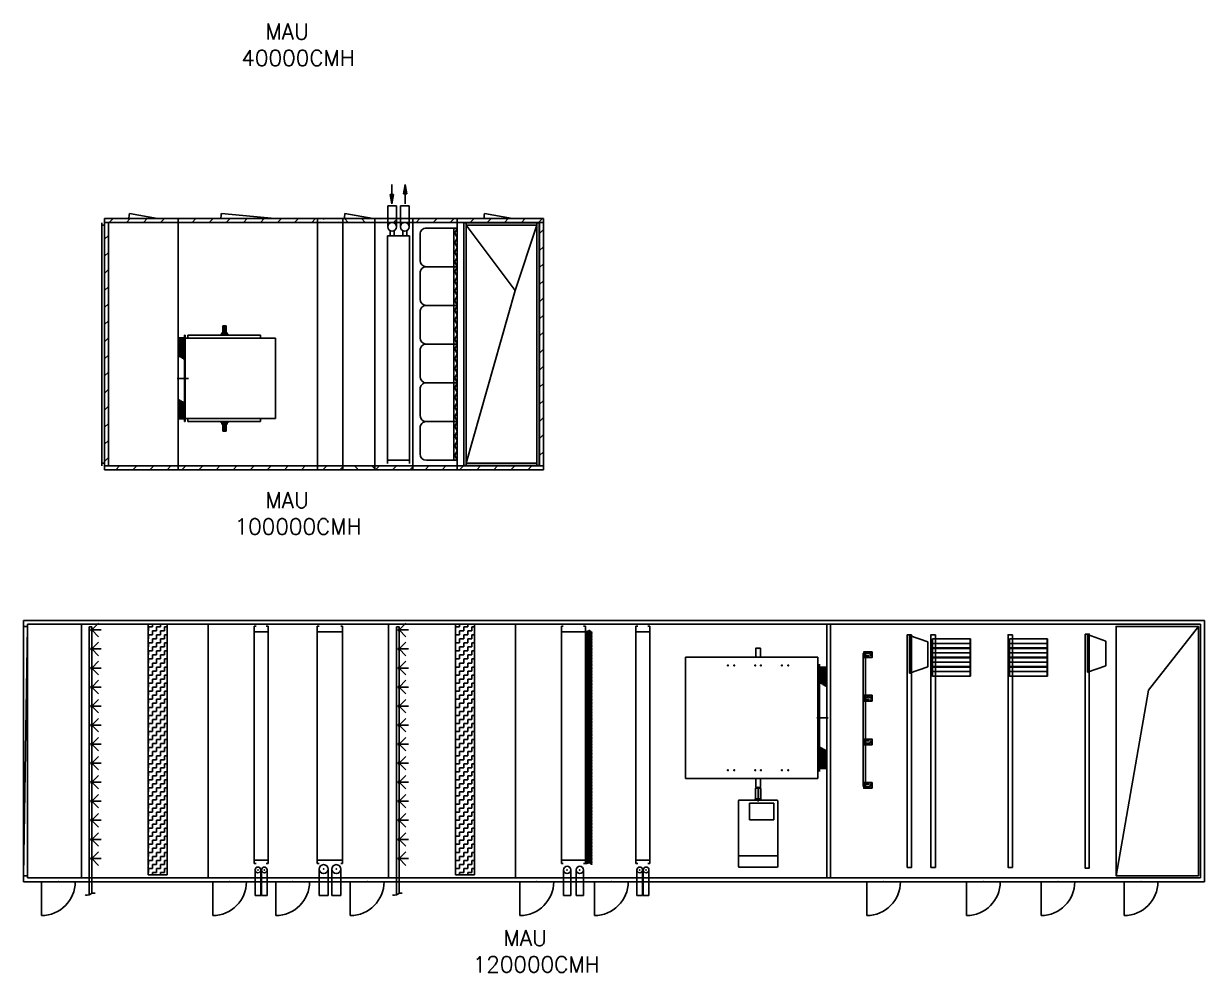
# Model space of a CAD drawing. Header units: millimetres. Extents: x -69706 to 52883, y -6882 to 68885.
# Drawn here: x -19367 to -747, y 22816 to 37773 of the extents above; entities that cross this region are included whole.
import ezdxf

# ---------------------------------------------------------------- set-up
doc = ezdxf.new("R2010")
doc.units = ezdxf.units.MM
doc.linetypes.add('188K-SM-03-F10-MECH-EQ-Y2257103$0$CENTER', pattern=[2, 1.25, -0.25, 0.25, -0.25])
doc.linetypes.add('188K-SM-03-F10-MECH-EQ-Y2257103$0$Hidden H04', pattern=[23, 15, -8])
for name, color, linetype in [('188K-SM-03-F10-MECH-EQ-Y2257103$0$4', 4, 'Continuous'), ('188K-SM-03-F10-MECH-EQ-Y2257103$0$ACC-450', 2, 'Continuous'), ('188K-SM-03-F10-MECH-EQ-Y2257103$0$ACC-850', 2, 'Continuous'), ('188K-SM-03-F10-MECH-EQ-Y2257103$0$ARW', 151, 'Continuous'), ('188K-SM-03-F10-MECH-EQ-Y2257103$0$BAG', 221, 'Continuous'), ('188K-SM-03-F10-MECH-EQ-Y2257103$0$CLC', 140, 'Continuous'), ('188K-SM-03-F10-MECH-EQ-Y2257103$0$FAN', 3, 'Continuous'), ('188K-SM-03-F10-MECH-EQ-Y2257103$0$Flange', 6, 'Continuous'), ('188K-SM-03-F10-MECH-EQ-Y2257103$0$FLC', 40, 'Continuous'), ('188K-SM-03-F10-MECH-EQ-Y2257103$0$HEPA', 6, 'Continuous'), ('188K-SM-03-F10-MECH-EQ-Y2257103$0$MDF', 221, 'Continuous'), ('188K-SM-03-F10-MECH-EQ-Y2257103$0$MOTOR', 7, 'Continuous'), ('188K-SM-03-F10-MECH-EQ-Y2257103$0$PRE', 3, 'Continuous'), ('188K-SM-03-F10-MECH-EQ-Y2257103$0$Type02x02', 7, 'Continuous'), ('188K-SM-03-F10-MECH-EQ-Y2257103$0$TYPE10X08', 7, 'Continuous'), ('188K-SM-03-F10-MECH-EQ-Y2257103$0$Type10x09', 7, 'Continuous'), ('188K-SM-03-F10-MECH-EQ-Y2257103$0$Type12x09', 7, 'Continuous'), ('188K-SM-03-F10-MECH-EQ-Y2257103$0$Type14x10', 7, 'Continuous'), ('188K-SM-03-F10-MECH-EQ-Y2257103$0$擋水簾', 151, 'Continuous'), ('188K-SM-03-F10-MECH-EQ-Y2257103$0$桶濾', 125, 'Continuous'), ('188K-SM-03-F10-MECH-EQ-Y2257103$0$軸心', 41, 'Continuous'), ('188K-SM-03-F10-MECH-EQ-Y2257103$0$風車架', 4, 'Continuous'), ('M-HVAC-TEXT', 7, 'Continuous')]:
    doc.layers.add(name, color=color, linetype=linetype)
doc.styles.add('188K-SM-03-F10-MECH-EQ-Y2257103$0$DimStyUse', font='romans.shx', dxfattribs={"width": 0.7})
doc.styles.get("Standard").update_dxf_attribs({"font": 'arial.ttf'})
doc.dimstyles.new('188K-SM-03-F10-MECH-EQ-Y2257103$0$Standard', dxfattribs={"dimtxt": 0.18, "dimasz": 0.18, "dimexe": 0.18, "dimexo": 0.0625, "dimgap": 0.09, "dimtad": 0, "dimtih": 1, "dimtoh": 1, "dimdec": 4, "dimzin": 0, "dimdsep": 46, "dimtxsty": '188K-SM-03-F10-MECH-EQ-Y2257103$0$DimStyUse', "dimcen": 0.09, "dimclrt": 2, "dimadec": 0, "dimazin": 0, "dimtfac": 1, "dimtdec": 4, "dimtofl": 0, "dimtmove": 0, "dimatfit": 3, "dimfxl": 1, "dimtolj": 1, "dimtzin": 0, "dimarcsym": 0})
pattern_1 = [(45, (-14075.97, -8280.83), (-134.7038, 134.7038), [])]

# ---------------------------------------------------------------- blocks, each defined once
blk = doc.blocks.new('188K-SM-03-F10-MECH-EQ-Y2257103$0$FLG頂視圖-1110x3750')
at = {"layer": '188K-SM-03-F10-MECH-EQ-Y2257103$0$Flange'}
for p, q in [((-1190, 0), (-1190, 3830)), ((-1190, 3830), (0, 3830)), ((-1150, 0), (-1150, 3830)), ((-1150, 3790), (-40, 3790)), ((-810, 1068), (-40, 3790)), ((-40, 0), (-40, 3830)), ((0, 0), (0, 3830)), ((-1150, 40), (-810, 1068)), ((-810, 1068), (-40, 40)), ((-1190, 0), (0, 0)), ((-1150, 40), (-40, 40))]:
    blk.add_line(p, q, dxfattribs=at)
blk = doc.blocks.new('188K-SM-03-F10-MECH-EQ-Y2257103$0$D5-頂視圖')
at = {"layer": '188K-SM-03-F10-MECH-EQ-Y2257103$0$ACC-450'}
for p, q in [((450, 0), (0, 0)), ((0, 0), (443, -78))]:
    blk.add_line(p, q, dxfattribs=at)
blk.add_arc((0, 0), 450, 350, 0, dxfattribs=at)
blk = doc.blocks.new('188K-SM-03-F10-MECH-EQ-Y2257103$0$BAG-610-21')
at = {"layer": '188K-SM-03-F10-MECH-EQ-Y2257103$0$BAG'}
for p, q in [((204, 189), (637, 189)), ((204, 189), (204, -421)), ((737, 89), (737, -321)), ((204, -421), (637, -421))]:
    blk.add_line(p, q, dxfattribs=at)
for centre, start, end in [((637, 89), 0, 90), ((637, -321), 270, 0)]:
    blk.add_arc(centre, 100, start, end, dxfattribs=at)
blk = doc.blocks.new('188K-SM-03-F10-MECH-EQ-Y2257103$0$PRF-610-02')
at = {"layer": '188K-SM-03-F10-MECH-EQ-Y2257103$0$PRE'}
for p, q in [((0, 0), (0, 610)), ((50.8, 610), (0, 610)), ((0, 610), (35, 533.75)), ((50.8, 610), (50.8, 0)), ((35, 533.75), (0, 457.5)), ((0, 457.5), (35, 381.25)), ((35, 381.25), (0, 305)), ((0, 305), (35, 228.75)), ((35, 228.75), (0, 152.5)), ((0, 152.5), (35, 76.25)), ((35, 76.25), (0, 0)), ((50.8, 0), (0, 0)), ((50.8, 0), (0, 0))]:
    blk.add_line(p, q, dxfattribs=at)
blk = doc.blocks.new('188K-SM-03-F10-MECH-EQ-Y2257103$0$_ClosedBlank')
at = {"layer": '188K-SM-03-F10-MECH-EQ-Y2257103$0$MDF', "color": 0, "lineweight": -2}
for p, q in [((-1, 0.17), (0, 0)), ((-1, 0.17), (-1, -0.17)), ((0, 0), (-1, -0.17))]:
    blk.add_line(p, q, dxfattribs=at)
blk = doc.blocks.new('188K-SM-03-F10-MECH-EQ-Y2257103$0$A450-頂視圖')
at = {"layer": '188K-SM-03-F10-MECH-EQ-Y2257103$0$ACC-450'}
for p, q in [((-450, 0), (0, 0)), ((0, 0), (-443, -78))]:
    blk.add_line(p, q, dxfattribs=at)
blk.add_arc((0, 0), 450, 180, 190, dxfattribs=at)
blk = doc.blocks.new('188K-SM-03-F10-MECH-EQ-Y2257103$0$FLC-1000')
at = {"layer": '188K-SM-03-F10-MECH-EQ-Y2257103$0$FLC'}
for p, q in [((50, 634), (50, -634)), ((150, 634), (150, -634))]:
    blk.add_line(p, q, dxfattribs=at)
at = {"layer": '188K-SM-03-F10-MECH-EQ-Y2257103$0$FLC', "color": 1}
for p, q in [((60, 371), (60, 634)), ((80, 360), (80, 634)), ((100, 348), (100, 634)), ((120, 337), (120, 634)), ((140, 325), (140, 634)), ((60, -634), (60, -299)), ((80, -634), (80, -310)), ((100, -634), (100, -322)), ((120, -634), (120, -333)), ((140, -634), (140, -345))]:
    blk.add_line(p, q, dxfattribs=at)
at = {"layer": '188K-SM-03-F10-MECH-EQ-Y2257103$0$FLC', "color": 1, "linetype": '188K-SM-03-F10-MECH-EQ-Y2257103$0$CENTER', "ltscale": 5}
blk.add_line((-12, 0), (165, 0), dxfattribs=at)
at = {"layer": '188K-SM-03-F10-MECH-EQ-Y2257103$0$FLC'}
for centre, start, end in [((55, 634), 0, 180), ((65, 634), 0, 180), ((75, 634), 0, 180), ((85, 634), 0, 180), ((95, 634), 0, 180), ((105, 634), 0, 180), ((115, 634), 0, 180), ((125, 634), 0, 180), ((135, 634), 0, 180), ((145, 634), 0, 180), ((145, 634), 0, 180), ((145, 634), 0, 180), ((145, 634), 0, 180), ((145, 634), 0, 180), ((145, 634), 0, 180), ((145, 634), 0, 180), ((145, 634), 0, 180), ((145, 634), 0, 180), ((145, 634), 0, 180), ((145, 634), 0, 180), ((145, 634), 0, 180), ((55, -634), 180, 0), ((65, -634), 180, 0), ((75, -634), 180, 0), ((85, -634), 180, 0), ((95, -634), 180, 0), ((105, -634), 180, 0), ((115, -634), 180, 0), ((125, -634), 180, 0), ((135, -634), 180, 0), ((145, -634), 180, 0), ((145, -634), 180, 0), ((145, -634), 180, 0), ((145, -634), 180, 0), ((145, -634), 180, 0), ((145, -634), 180, 0), ((145, -634), 180, 0), ((145, -634), 180, 0), ((145, -634), 180, 0), ((145, -634), 180, 0), ((145, -634), 180, 0), ((145, -634), 180, 0)]:
    blk.add_arc(centre, 5, start, end, dxfattribs=at)
blk = doc.blocks.new('188K-SM-03-F10-MECH-EQ-Y2257103$0$RZR15-1000-T90')
at = {"layer": '188K-SM-03-F10-MECH-EQ-Y2257103$0$FAN'}
for p, q in [((-1436, 1310), (-10, 1310)), ((-1436, 47), (-1436, 1310)), ((-10, 0), (-10, 1357)), ((0, 1357), (-10, 1357)), ((0, 0), (0, 1357)), ((-1436, 47), (-10, 47)), ((-10, 0), (0, 0))]:
    blk.add_line(p, q, dxfattribs=at)
at = {"layer": '188K-SM-03-F10-MECH-EQ-Y2257103$0$軸心'}
for p, q in [((-604.5, 1508.5), (-659.5, 1508.5)), ((-659.5, 1398.5), (-659.5, 1508.5)), ((-640, 1503.5), (-624, 1503.5)), ((-640, 1403.5), (-640, 1503.5)), ((-624, 1503.5), (-624, 1403.5)), ((-604.5, 1398.5), (-604.5, 1508.5)), ((-685.5, 1379.5), (-578.5, 1379.5)), ((-685.5, 1379.5), (-685.5, 1359.5)), ((-675.5, 1398.5), (-675.5, 1379.5)), ((-588.5, 1398.5), (-675.5, 1398.5)), ((-640, 1403.5), (-624, 1403.5)), ((-588.5, 1398.5), (-588.5, 1379.5)), ((-578.5, 1359.5), (-578.5, 1379.5)), ((-685.5, -22.5), (-685.5, -2.5)), ((-685.5, -22.5), (-578.5, -22.5)), ((-675.5, -41.5), (-675.5, -22.5)), ((-588.5, -41.5), (-675.5, -41.5)), ((-659.5, -41.5), (-659.5, -151.5)), ((-604.5, -151.5), (-659.5, -151.5)), ((-640, -46.5), (-640, -146.5)), ((-640, -46.5), (-624, -46.5)), ((-640, -146.5), (-624, -146.5)), ((-624, -146.5), (-624, -46.5)), ((-604.5, -41.5), (-604.5, -151.5)), ((-588.5, -41.5), (-588.5, -22.5)), ((-578.5, -2.5), (-578.5, -22.5))]:
    blk.add_line(p, q, dxfattribs=at)
at = {"layer": '188K-SM-03-F10-MECH-EQ-Y2257103$0$軸心', "color": 1, "linetype": '188K-SM-03-F10-MECH-EQ-Y2257103$0$CENTER', "ltscale": 30}
for p, q in [((-632, 1513.4), (-632, 1398.5)), ((-632, -156.4), (-632, -41.5))]:
    blk.add_line(p, q, dxfattribs=at)
at = {"layer": '188K-SM-03-F10-MECH-EQ-Y2257103$0$風車架'}
for p, q in [((-1202, 1359.5), (-52, 1359.5)), ((-1202, 1310), (-1202, 1359.5)), ((-1202, 1310), (-52, 1310)), ((-52, 1310), (-52, 1359.5)), ((-1202, 47), (-52, 47)), ((-1202, 47), (-1202, -2.5)), ((-52, 47), (-52, -2.5)), ((-1202, -2.5), (-52, -2.5))]:
    blk.add_line(p, q, dxfattribs=at)
blk = doc.blocks.new('188K-SM-03-F10-MECH-EQ-Y2257103$0$DW9-頂視圖')
at = {"layer": '188K-SM-03-F10-MECH-EQ-Y2257103$0$ACC-850'}
for q in [(850, 0), (843, -78)]:
    blk.add_line((0, 0), q, dxfattribs=at)
blk.add_arc((400, 0), 450, 350, 0, dxfattribs=at)
blk = doc.blocks.new('188K-SM-03-F10-MECH-EQ-Y2257103$0$A$C133B1A89')
at = {"color": 1}
for p, q in [((0, 3970), (0, 230)), ((0, 3970), (30, 3970)), ((190, 3970), (220, 3970)), ((220, 3970), (220, 230)), ((220, 3880), (0, 3880)), ((220, 280), (0, 280)), ((0, 230), (30, 230)), ((190, 230), (220, 230)), ((15, -275), (15, 127)), ((105, -275), (105, 127)), ((115, -275), (115, 127)), ((205, -275), (205, 127)), ((15, -275), (105, -275)), ((115, -275), (205, -275))]:
    blk.add_line(p, q, dxfattribs=at)
for centre in [(60, 127), (160, 127)]:
    blk.add_circle(centre, 44.5, dxfattribs=at)
for p in [(60, 127), (160, 127)]:
    blk.add_point(p, dxfattribs=at)
blk = doc.blocks.new('188K-SM-03-F10-MECH-EQ-Y2257103$0$A$C46594869')
at = {"color": 4}
for p, q in [((-50, 3970), (-50, 230)), ((-50, 3970), (-20, 3970)), ((320, 3970), (350, 3970)), ((350, 3970), (350, 230)), ((350, 3880), (-50, 3880)), ((350, 280), (-50, 280)), ((-50, 230), (-20, 230)), ((320, 230), (350, 230)), ((-20, -275), (-20, 140)), ((120, -275), (120, 140)), ((180, -275), (180, 140)), ((320, -275), (320, 140)), ((120, -275), (-20, -275)), ((320, -275), (180, -275))]:
    blk.add_line(p, q, dxfattribs=at)
for centre in [(50, 140), (250, 140)]:
    blk.add_circle(centre, 69.9, dxfattribs=at)
for p in [(50, 140), (250, 140)]:
    blk.add_point(p, dxfattribs=at)
blk = doc.blocks.new('188K-SM-03-F10-MECH-EQ-Y2257103$0$eli')
at = {"layer": '188K-SM-03-F10-MECH-EQ-Y2257103$0$擋水簾'}
for p, q in [((-48, 17), (-47, 16)), ((-46, 17), (-46, 17)), ((-42, 18), (-41, 21)), ((-40, 21), (-38, 21)), ((-40, 18), (-39, 20)), ((-39, 20), (-38, 20)), ((-5, 2), (-12, 7)), ((-4, 3), (-9, 6)), ((20, 24), (9, 13)), ((21, 23), (10, 11))]:
    blk.add_line(p, q, dxfattribs=at)
for centre, radius, start, end in [((-60, 16), 0.892, 56.5251, 332.9034), ((-46, 16), 0.841, 225, 45), ((-40, 20), 1.19, 90, 155), ((-39, 20), 0.595, 90, 155), ((-38, 21), 0.595, 270, 90), ((0, 8), 8.33, 233.7229, 329.3372), ((0, 8), 7.14, 233.7229, 329.3372), ((7, 4), 0.595, 329.3372, 149.3372), ((40, 31), 0.892, 241.4202, 146.5072)]:
    blk.add_arc(centre, radius, start, end, dxfattribs=at)
for centre, major_axis, ratio, start_param, end_param in [((-45, -34), (54.7, 1), 0.945652, 1.612744, 1.817259), ((-45, -34), (54.7, 1), 0.945652, 0.892621, 1.570796), ((-2, 15), (13.6, 1.8), 0.565217, 3.706747, 4.814407), ((-3, 15), (14.6, 2.6), 0.6, 4.193923, 5.58693), ((-3, 15), (13.5, 2.4), 0.565217, -1.468778, -0.576163), ((30, 18), (13.2, 9.6), 0.581818, 0.469896, 1.87896)]:
    blk.add_ellipse(centre, major_axis=major_axis, ratio=ratio, start_param=start_param, end_param=end_param, dxfattribs=at)
for points, knots in [([(-42, 18), (-45, 19), (-48, 19), (-54, 18), (-57, 17), (-60, 17)], [4.6316548, 4.6316548, 4.6316548, 4.6316548, 4.809552, 4.809552, 4.958975, 4.958975, 4.958975, 4.958975]), ([(-13, 9), (-14, 10), (-16, 11), (-20, 13), (-24, 15), (-32, 17), (-36, 18), (-40, 18), (-40, 18), (-40, 18)], [4.0840634, 4.0840634, 4.0840634, 4.0840634, 4.1613431, 4.1613431, 4.3774127, 4.3774127, 4.5934823, 4.5934823, 4.6006647, 4.6006647, 4.6006647, 4.6006647]), ([(39, 31), (39, 31), (38, 32), (36, 32), (34, 31), (30, 30), (28, 29), (25, 27), (23, 26), (21, 24), (20, 24), (20, 23)], [6.799371, 6.799371, 6.799371, 6.799371, 6.892242, 6.892242, 7.324796, 7.324796, 7.671916, 7.671916, 8.019037, 8.019037, 8.162145, 8.162145, 8.162145, 8.162145])]:
    blk.add_open_spline(points, degree=3, knots=knots, dxfattribs=at)
blk = doc.blocks.new('188K-SM-03-F10-MECH-EQ-Y2257103$0$A$C1EE42846')
at = {"color": 4}
for p, q in [((0, 3970), (0, 230)), ((0, 3970), (30, 3970)), ((350, 3970), (380, 3970)), ((380, 3970), (380, 230)), ((380, 3880), (0, 3880)), ((380, 280), (0, 280)), ((0, 230), (30, 230)), ((350, 230), (380, 230)), ((33, -275), (33, 127)), ((147, -275), (147, 127)), ((233, -275), (233, 127)), ((347, -275), (347, 129)), ((147, -275), (33, -275)), ((347, -275), (233, -275))]:
    blk.add_line(p, q, dxfattribs=at)
for centre in [(90, 127), (290, 127)]:
    blk.add_circle(centre, 57.1, dxfattribs=at)
for p in [(90, 127), (290, 127)]:
    blk.add_point(p, dxfattribs=at)
at = {"xscale": -0.9824656600831077, "yscale": 0.9824656600831077, "zscale": 0.9824656600831077, "rotation": 180}
for p in [(442, 3790), (442, 3767), (442, 3744), (442, 3905), (442, 3882), (442, 3859), (442, 3836), (442, 3813), (442, 3721), (442, 3698), (442, 3675), (442, 3652), (442, 3629), (442, 3606), (442, 3583), (442, 3560), (442, 3537), (442, 3514), (442, 3491), (442, 3468), (442, 3445), (442, 3422), (442, 3399), (442, 3376), (442, 3353), (442, 3330), (442, 3307), (442, 3284), (442, 3261), (442, 3238), (442, 3215), (442, 3192), (442, 3169), (442, 3146), (442, 3123), (442, 3100), (442, 3077), (442, 3054), (442, 3031), (442, 3008), (442, 2985), (442, 2962), (442, 2939), (442, 2916), (442, 2893), (442, 2870), (442, 2847), (442, 2824), (442, 2801), (442, 2778), (442, 2755), (442, 2732), (442, 2709), (442, 2686), (442, 2663), (442, 2640), (442, 2617), (442, 2594), (442, 2571), (442, 2548), (442, 2525), (442, 2502), (442, 2479), (442, 2456), (442, 2433), (442, 2410), (442, 2387), (442, 2364), (442, 2341), (442, 2318), (442, 2295), (442, 2272), (442, 2249), (442, 2226), (442, 2203), (442, 2180), (442, 2157), (442, 2134), (442, 2111), (442, 2088), (442, 2065), (442, 2042), (442, 2019), (442, 1996), (442, 1973), (442, 1950), (442, 1927), (442, 1904), (442, 1881), (442, 1858), (442, 1835), (442, 1812), (442, 1789), (442, 1766), (442, 1743), (442, 1720), (442, 1697), (442, 1674), (442, 1651), (442, 1628), (442, 1605), (442, 1582), (442, 1559), (442, 1536), (442, 1513), (442, 1490), (442, 1467), (442, 1444), (442, 1421), (442, 1398), (442, 1375), (442, 1352), (442, 1329), (442, 1306), (442, 1283), (442, 1260), (442, 1237), (442, 1214), (442, 1191), (442, 1168), (442, 1145), (442, 1122), (442, 1099), (442, 1076), (442, 1053), (442, 1030), (442, 1007), (442, 984), (442, 961), (442, 938), (442, 915), (442, 892), (442, 869), (442, 846), (442, 823), (442, 800), (442, 777), (442, 754), (442, 731), (442, 708), (442, 685), (442, 662), (442, 639), (442, 616), (442, 593), (442, 570), (442, 547), (442, 524), (442, 501), (442, 478), (442, 455), (442, 432), (442, 409), (442, 386), (442, 363), (442, 340), (442, 317), (442, 294), (442, 271), (442, 248)]:
    blk.add_blockref('188K-SM-03-F10-MECH-EQ-Y2257103$0$eli', p, dxfattribs=at)
blk = doc.blocks.new('188K-SM-03-F10-MECH-EQ-Y2257103$0$A$C20831D72')
at = {"color": 1}
for p, q in [((0, 3970), (0, 230)), ((0, 3970), (30, 3970)), ((190, 3970), (220, 3970)), ((220, 3970), (220, 230)), ((220, 3880), (0, 3880)), ((220, 280), (0, 280)), ((0, 230), (30, 230)), ((190, 230), (220, 230)), ((15, -275), (15, 127)), ((105, -275), (105, 127)), ((115, -275), (115, 127)), ((205, -275), (205, 127)), ((15, -275), (105, -275)), ((115, -275), (205, -275))]:
    blk.add_line(p, q, dxfattribs=at)
for centre in [(60, 127), (160, 127)]:
    blk.add_circle(centre, 44.5, dxfattribs=at)
for p in [(60, 127), (160, 127)]:
    blk.add_point(p, dxfattribs=at)
blk = doc.blocks.new('188K-SM-03-F10-MECH-EQ-Y2257103$0$%%C7 孔徑')
at = {"color": 4}
blk.add_circle((0, 0), 3.5, dxfattribs=at)
blk.add_point((0, 0))
blk = doc.blocks.new('188K-SM-03-F10-MECH-EQ-Y2257103$0$A$C6e2866f5')
blk.add_lwpolyline([(45, -105), (-45, -105), (-45, 25), (45, 25)], close=True)
at = {"linetype": '188K-SM-03-F10-MECH-EQ-Y2257103$0$Hidden H04', "lineweight": -3}
for points in [[(-20, 0), (20, 0), (20, -80), (-20, -80)], [(-18, -2), (18, -2), (18, -78), (-18, -78)]]:
    blk.add_lwpolyline(points, close=True, dxfattribs=at)
for p in [(-37, 17), (0, 17), (37, 17), (-37, -40), (36.75, -40)]:
    blk.add_blockref('188K-SM-03-F10-MECH-EQ-Y2257103$0$%%C7 孔徑', p)
at = {"xscale": -1, "rotation": 180}
for p in [(-37, -97), (0, -97), (37, -97)]:
    blk.add_blockref('188K-SM-03-F10-MECH-EQ-Y2257103$0$%%C7 孔徑', p, dxfattribs=at)
blk = doc.blocks.new('188K-SM-03-F10-MECH-EQ-Y2257103$0$A$C3A4033FF')
blk.add_blockref('188K-SM-03-F10-MECH-EQ-Y2257103$0$A$C6e2866f5', (-20, 0))
blk = doc.blocks.new('188K-SM-03-F10-MECH-EQ-Y2257103$0$FLC-1250-W')
at = {"layer": '188K-SM-03-F10-MECH-EQ-Y2257103$0$FLC'}
for p, q in [((0, 796), (0, -796)), ((130, 796), (130, -796))]:
    blk.add_line(p, q, dxfattribs=at)
at = {"layer": '188K-SM-03-F10-MECH-EQ-Y2257103$0$FLC', "color": 1}
for p, q in [((20, 546), (20, 796)), ((40, 534), (40, 796)), ((60, 523), (60, 796)), ((80, 511), (80, 796)), ((100, 500), (100, 796)), ((120, 488), (120, 796)), ((20, -796), (20, -450)), ((40, -796), (40, -462)), ((60, -796), (60, -473)), ((80, -796), (80, -485)), ((100, -796), (100, -496)), ((120, -796), (120, -508))]:
    blk.add_line(p, q, dxfattribs=at)
at = {"layer": '188K-SM-03-F10-MECH-EQ-Y2257103$0$FLC', "color": 1, "linetype": '188K-SM-03-F10-MECH-EQ-Y2257103$0$CENTER', "ltscale": 5}
blk.add_line((-25, 0), (152, 0), dxfattribs=at)
at = {"layer": '188K-SM-03-F10-MECH-EQ-Y2257103$0$FLC'}
for centre, start, end in [((5, 796), 0, 180), ((15, 796), 0, 180), ((25, 796), 0, 180), ((35, 796), 0, 180), ((45, 796), 0, 180), ((55, 796), 0, 180), ((65, 796), 0, 180), ((75, 796), 0, 180), ((85, 796), 0, 180), ((95, 796), 0, 180), ((105, 796), 0, 180), ((115, 796), 0, 180), ((125, 796), 0, 180), ((125, 796), 0, 180), ((125, 796), 0, 180), ((125, 796), 0, 180), ((125, 796), 0, 180), ((125, 796), 0, 180), ((125, 796), 0, 180), ((125, 796), 0, 180), ((125, 796), 0, 180), ((125, 796), 0, 180), ((125, 796), 0, 180), ((125, 796), 0, 180), ((5, -796), 180, 0), ((15, -796), 180, 0), ((25, -796), 180, 0), ((35, -796), 180, 0), ((45, -796), 180, 0), ((55, -796), 180, 0), ((65, -796), 180, 0), ((75, -796), 180, 0), ((85, -796), 180, 0), ((95, -796), 180, 0), ((105, -796), 180, 0), ((115, -796), 180, 0), ((125, -796), 180, 0), ((125, -796), 180, 0), ((125, -796), 180, 0), ((125, -796), 180, 0), ((125, -796), 180, 0), ((125, -796), 180, 0), ((125, -796), 180, 0), ((125, -796), 180, 0), ((125, -796), 180, 0), ((125, -796), 180, 0), ((125, -796), 180, 0), ((125, -796), 180, 0)]:
    blk.add_arc(centre, 5, start, end, dxfattribs=at)
blk = doc.blocks.new('188K-SM-03-F10-MECH-EQ-Y2257103$0$%%C14 孔位')
at = {"color": 1}
blk.add_circle((0, 0), 7, dxfattribs=at)
blk.add_point((0, 0))
blk = doc.blocks.new('188K-SM-03-F10-MECH-EQ-Y2257103$0$A$C7940598F')
for p, q in [((0, 0), (0, 2085)), ((0, 2085), (1915, 2085)), ((1804, 2115), (111, 2115)), ((164, 2115), (164, 2085)), ((1751, 2115), (1751, 2085)), ((1915, 0), (1915, 2085)), ((0, 0), (1915, 0))]:
    blk.add_line(p, q)
for points in [[(-140, 1107.5), (0, 1107.5), (0, 1182.5), (-140, 1182.5)], [(1915, 1107.5), (2055, 1107.5), (2055, 1182.5), (1915, 1182.5)]]:
    blk.add_lwpolyline(points, close=True)
for p in [(-140, 1145), (2055, 1145)]:
    blk.add_point(p)
for p in [(131, 1620), (131, 1520), (1784, 1620), (1784, 1520), (131, 1190), (1784, 1190), (131, 1100), (1784, 1100), (131, 770), (1784, 770), (131, 670), (1784, 670)]:
    blk.add_blockref('188K-SM-03-F10-MECH-EQ-Y2257103$0$%%C14 孔位', p)
blk = doc.blocks.new('188K-SM-03-F10-MECH-EQ-Y2257103$0$HPF-610-292側視圖')
at = {"layer": '188K-SM-03-F10-MECH-EQ-Y2257103$0$HEPA'}
for p, q in [((0, 598), (292, 498)), ((0, 598), (0, 6)), ((0, 598), (25, 598)), ((25, 598), (25, 6)), ((292, 498), (292, 106)), ((292, 106), (0, 6)), ((25, 6), (0, 6))]:
    blk.add_line(p, q, dxfattribs=at)
blk = doc.blocks.new('188K-SM-03-F10-MECH-EQ-Y2257103$0$A$C03D53DB9')
at = {"layer": '188K-SM-03-F10-MECH-EQ-Y2257103$0$桶濾'}
for p, q in [((0, 72), (602, 72)), ((10, 0), (10, 145)), ((10, 145), (13, 145)), ((13, 0), (13, 145)), ((13, 143), (607, 143)), ((13, 2), (607, 2)), ((624, 72), (557, 72)), ((610, 145), (607, 145)), ((607, 145), (607, 0)), ((610, 145), (610, 0)), ((614, 127), (610, 127)), ((614, 17), (610, 17)), ((617, 11), (610, 11)), ((617, 6), (610, 6)), ((614, 127), (614, 17)), ((617, 107), (614, 107)), ((617, 102), (614, 102)), ((617, 108), (617, 100)), ((617, 12), (617, 4)), ((619, 109), (618, 109)), ((618, 109), (618, 99)), ((619, 99), (618, 99)), ((619, 13), (618, 13)), ((618, 13), (618, 3)), ((619, 3), (618, 3)), ((619, 99), (619, 109)), ((622, 106), (619, 109)), ((622, 103), (619, 99)), ((619, 3), (619, 13)), ((622, 10), (619, 13)), ((622, 7), (619, 3)), ((622, 106), (622, 103)), ((622, 10), (622, 7)), ((10, 0), (13, 0)), ((610, 0), (607, 0))]:
    blk.add_line(p, q, dxfattribs=at)
for centre, start, end in [((618, 108), 90, 180), ((618, 100), 180, 270), ((618, 12), 90, 180), ((618, 4), 180, 270)]:
    blk.add_arc(centre, 1, start, end, dxfattribs=at)
blk = doc.blocks.new('188K-SM-03-F10-MECH-EQ-Y2257103$0$Motor315L-頂視圖-東(50HZ)')
blk.add_line((45, -17), (45, -173))
at = {"layer": '188K-SM-03-F10-MECH-EQ-Y2257103$0$MOTOR', "color": 1, "linetype": '188K-SM-03-F10-MECH-EQ-Y2257103$0$CENTER', "ltscale": 20}
blk.add_line((0, 0), (0, -219), dxfattribs=at)
at = {"layer": '188K-SM-03-F10-MECH-EQ-Y2257103$0$MOTOR'}
for p, q in [((-44, -185), (-44, -190)), ((-40, -10), (40, -10)), ((-40, -10), (-40, -180)), ((40, -180), (-40, -180)), ((40, -10), (40, -180)), ((40, -17), (45, -17)), ((40, -173), (45, -173)), ((44, -185), (44, -190)), ((-310, -1077), (-310, -210)), ((300, -200), (-300, -200)), ((-135, -245), (250, -245)), ((-135, -511), (-135, -245)), ((-50, -195), (-50, -200)), ((44, -190), (-44, -190)), ((50, -195), (50, -200)), ((250, -511), (250, -245)), ((310, -1077), (310, -210)), ((-135, -511), (250, -511)), ((-310, -1077), (310, -1077)), ((-309, -1247), (-309, -1077)), ((309, -1247), (309, -1077)), ((-299, -1257), (299, -1257))]:
    blk.add_line(p, q, dxfattribs=at)
for centre, radius, start, end in [((-40, -185), 5, 90, 180), ((40, -185), 5, 0, 90), ((-300, -210), 10, 90, 180), ((-44, -195), 5, 90, 180), ((44, -195), 5, 0, 90), ((300, -210), 10, 0, 90), ((-299, -1247), 10, 180, 270), ((299, -1247), 10, 270, 0)]:
    blk.add_arc(centre, radius, start, end, dxfattribs=at)
blk = doc.blocks.new('188K-SM-03-F10-MECH-EQ-Y2257103$0$A$C0D54229D')
at = {"color": 2}
for q in [(0, -532), (532, 0)]:
    blk.add_line((0, 0), q, dxfattribs=at)
blk.add_arc((0, 0), 532, 270, 0, dxfattribs=at)
blk.add_point((266, 0))
blk = doc.blocks.new('188K-SM-03-F10-MECH-EQ-Y2257103$0$0-CRMAU-12W')
at = {"layer": '188K-SM-03-F10-MECH-EQ-Y2257103$0$ARW'}
h = blk.add_hatch(dxfattribs=at)
h.set_pattern_fill('ZIGZAG', color=256, scale=20, style=0)
h.set_pattern_definition([(0, (-17907, -9455), (63.5, 63.5), [63.5, -63.5]), (90, (-17843.5, -9455), (-63.5, 63.5), [63.5, -63.5])])
h.paths.add_polyline_path([(-16657, -60), (-16357, -60), (-16357, -4010), (-16657, -4010)])
h = blk.add_hatch(dxfattribs=at)
h.set_pattern_fill('ZIGZAG', color=256, scale=20, style=0)
h.set_pattern_definition([(0, (-13062, -9455), (63.5, 63.5), [63.5, -63.5]), (90, (-12998.5, -9455), (-63.5, 63.5), [63.5, -63.5])])
h.paths.add_polyline_path([(-11812, -60), (-11512, -60), (-11512, -4010), (-11812, -4010)])
at = {"color": 4}
for p, q in [((0, 0), (-18620, 0)), ((-18620, 0), (-18620, -4120)), ((0, -4120), (0, 0)), ((-60, -60), (-18560, -60)), ((-18560, -60), (-18560, -4060)), ((-60, -4060), (-60, -60)), ((-18560, -4060), (-60, -4060)), ((-18620, -4120), (0, -4120))]:
    blk.add_line(p, q, dxfattribs=at)
at = {"color": 6}
for p, q in [((-18560, -95), (-18620, -4025)), ((-94, -95), (-883, -1099)), ((-883, -1099), (-1393, -4025))]:
    blk.add_line(p, q, dxfattribs=at)
at = {"color": 5}
blk.add_lwpolyline([(-18620, -95), (-18560, -95), (-18560, -4025), (-18620, -4025)], close=True, dxfattribs=at)
at = {"color": 6}
for points in [[(-18560, -4025), (-18620, -4025), (-18620, -95), (-18560, -95)], [(-94, -95), (-1393, -95), (-1393, -4025), (-94, -4025)]]:
    blk.add_lwpolyline(points, close=True, dxfattribs=at)
for points in [[(-15709, -4060), (-17709, -4060), (-17709, -60), (-15709, -60)], [(-10864, -4060), (-12864, -4060), (-12864, -60), (-10864, -60)]]:
    blk.add_lwpolyline(points, close=True)
at = {"color": 4}
for points in [[(-5956, -60), (-5896, -60), (-5896, -4060), (-5956, -4060)], [(-1880, -215), (-1815, -215), (-1815, -3905), (-1880, -3905)], [(-5379, -2620), (-5346, -2620), (-5346, -520), (-5379, -520)]]:
    blk.add_lwpolyline(points, close=True, dxfattribs=at)
at = {"color": 2}
for points in [[(-4616, -226), (-4686, -226), (-4686, -3894), (-4616, -3894)], [(-4242, -226), (-4312, -226), (-4312, -3894), (-4242, -3894)], [(-3026, -226), (-3096, -226), (-3096, -3894), (-3026, -3894)]]:
    blk.add_lwpolyline(points, close=True, dxfattribs=at)
at = {"layer": '188K-SM-03-F10-MECH-EQ-Y2257103$0$ARW'}
for p, q in [((-17545, -100), (-17585, -100)), ((-17585, -4327), (-17585, -100)), ((-17545, -150), (-17439, -44)), ((-17545, -4303), (-17545, -100)), ((-17545, -150), (-17395, -150)), ((-17545, -150), (-17439, -256)), ((-16657, -4010), (-16657, -60)), ((-16657, -60), (-16357, -60)), ((-16357, -60), (-16357, -4010)), ((-12700, -100), (-12740, -100)), ((-12740, -4327), (-12740, -100)), ((-12700, -150), (-12594, -44)), ((-12700, -4303), (-12700, -100)), ((-12700, -150), (-12550, -150)), ((-12700, -150), (-12594, -256)), ((-11812, -4010), (-11812, -60)), ((-11812, -60), (-11512, -60)), ((-11512, -60), (-11512, -4010)), ((-17545, -450), (-17439, -344)), ((-12700, -450), (-12594, -344)), ((-17545, -450), (-17395, -450)), ((-17545, -450), (-17439, -556)), ((-17545, -450), (-17395, -450)), ((-17545, -450), (-17439, -556)), ((-12700, -450), (-12550, -450)), ((-12700, -450), (-12594, -556)), ((-12700, -450), (-12550, -450)), ((-12700, -450), (-12594, -556)), ((-17546, -750), (-17440, -644)), ((-12701, -750), (-12595, -644)), ((-17545, -750), (-17395, -750)), ((-17545, -750), (-17439, -856)), ((-12700, -750), (-12550, -750)), ((-12700, -750), (-12594, -856)), ((-17545, -1050), (-17439, -944)), ((-17545, -1050), (-17395, -1050)), ((-17545, -1050), (-17439, -1156)), ((-12700, -1050), (-12594, -944)), ((-12700, -1050), (-12550, -1050)), ((-12700, -1050), (-12594, -1156)), ((-17545, -1350), (-17439, -1244)), ((-12700, -1350), (-12594, -1244)), ((-17545, -1350), (-17395, -1350)), ((-17545, -1350), (-17439, -1456)), ((-12700, -1350), (-12550, -1350)), ((-12700, -1350), (-12594, -1456)), ((-17545, -1650), (-17439, -1544)), ((-17545, -1650), (-17395, -1650)), ((-17545, -1650), (-17439, -1756)), ((-12700, -1650), (-12594, -1544)), ((-12700, -1650), (-12550, -1650)), ((-12700, -1650), (-12594, -1756)), ((-17545, -1950), (-17439, -1844)), ((-12700, -1950), (-12594, -1844)), ((-17545, -1950), (-17395, -1950)), ((-17545, -1950), (-17439, -2056)), ((-12700, -1950), (-12550, -1950)), ((-12700, -1950), (-12594, -2056)), ((-17545, -2250), (-17439, -2144)), ((-12700, -2250), (-12594, -2144)), ((-17545, -2250), (-17395, -2250)), ((-17545, -2250), (-17439, -2356)), ((-12700, -2250), (-12550, -2250)), ((-12700, -2250), (-12594, -2356)), ((-17545, -2550), (-17439, -2444)), ((-17545, -2550), (-17395, -2550)), ((-17545, -2550), (-17439, -2656)), ((-12700, -2550), (-12594, -2444)), ((-12700, -2550), (-12550, -2550)), ((-12700, -2550), (-12594, -2656)), ((-17545, -2850), (-17439, -2744)), ((-12700, -2850), (-12594, -2744)), ((-17545, -2850), (-17395, -2850)), ((-17545, -2850), (-17439, -2956)), ((-12700, -2850), (-12550, -2850)), ((-12700, -2850), (-12594, -2956)), ((-17545, -3150), (-17439, -3044)), ((-17545, -3150), (-17395, -3150)), ((-17545, -3155), (-17439, -3261)), ((-12700, -3150), (-12594, -3044)), ((-12700, -3150), (-12550, -3150)), ((-12700, -3155), (-12594, -3261)), ((-17545, -3455), (-17439, -3349)), ((-12700, -3455), (-12594, -3349)), ((-17545, -3455), (-17395, -3455)), ((-17545, -3455), (-17439, -3561)), ((-12700, -3455), (-12550, -3455)), ((-12700, -3455), (-12594, -3561)), ((-17545, -3755), (-17439, -3649)), ((-12700, -3755), (-12594, -3649)), ((-17545, -3755), (-17395, -3755)), ((-17545, -3755), (-17439, -3861)), ((-12700, -3755), (-12550, -3755)), ((-12700, -3755), (-12594, -3861)), ((-16357, -4010), (-16657, -4010)), ((-11512, -4010), (-11812, -4010))]:
    blk.add_line(p, q, dxfattribs=at)
for centre in [(-17545, -150), (-12700, -150), (-17545, -450), (-17545, -450), (-12700, -450), (-12700, -450), (-17545, -750), (-12700, -750), (-17545, -1050), (-12700, -1050), (-17545, -1350), (-12700, -1350), (-17545, -1650), (-12700, -1650), (-17545, -1950), (-12700, -1950), (-17545, -2250), (-12700, -2250), (-17545, -2550), (-12700, -2550), (-17545, -2850), (-12700, -2850), (-17545, -3150), (-12700, -3150), (-17545, -3455), (-12700, -3455), (-17545, -3755), (-12700, -3755)]:
    blk.add_circle(centre, 15, dxfattribs=at)
for points in [[(-17647, -4325), (-17637, -4328), (-17571, -4341), (-17553, -4288), (-17507, -4298), (-17494, -4301)], [(-12802, -4325), (-12792, -4328), (-12726, -4341), (-12708, -4288), (-12662, -4298), (-12649, -4301)]]:
    blk.add_open_spline(points, degree=3, knots=[35.439113, 35.439113, 35.439113, 35.439113, 53.723943, 145.661055, 183.181794, 183.181794, 183.181794, 183.181794], dxfattribs=at)
at = {"color": 1}
for name, p in [('188K-SM-03-F10-MECH-EQ-Y2257103$0$A$C133B1A89', (-14984, -4060)), ('188K-SM-03-F10-MECH-EQ-Y2257103$0$A$C46594869', (-13939, -4060)), ('188K-SM-03-F10-MECH-EQ-Y2257103$0$A$C1EE42846', (-10139, -4060)), ('188K-SM-03-F10-MECH-EQ-Y2257103$0$A$C20831D72', (-8964, -4060))]:
    blk.add_blockref(name, p, dxfattribs=at)
at = {"xscale": -1, "rotation": 270}
blk.add_blockref('188K-SM-03-F10-MECH-EQ-Y2257103$0$A$C7940598F', (-8183, -2493), dxfattribs=at)
at = {"color": 4, "rotation": 90.00000000000001}
for p in [(-5346, -520), (-5346, -1205)]:
    blk.add_blockref('188K-SM-03-F10-MECH-EQ-Y2257103$0$A$C3A4033FF', p, dxfattribs=at)
at = {"color": 4, "xscale": -1, "rotation": 90}
for p in [(-5346, -1935), (-5346, -2620)]:
    blk.add_blockref('188K-SM-03-F10-MECH-EQ-Y2257103$0$A$C3A4033FF', p, dxfattribs=at)
for name, p in [('188K-SM-03-F10-MECH-EQ-Y2257103$0$Motor315L-頂視圖-東(50HZ)', (-7038, -2633)), ('188K-SM-03-F10-MECH-EQ-Y2257103$0$A$C0D54229D', (-18338, -4120)), ('188K-SM-03-F10-MECH-EQ-Y2257103$0$A$C0D54229D', (-15638, -4120)), ('188K-SM-03-F10-MECH-EQ-Y2257103$0$A$C0D54229D', (-14643, -4120)), ('188K-SM-03-F10-MECH-EQ-Y2257103$0$A$C0D54229D', (-13468, -4120)), ('188K-SM-03-F10-MECH-EQ-Y2257103$0$A$C0D54229D', (-10793, -4120)), ('188K-SM-03-F10-MECH-EQ-Y2257103$0$A$C0D54229D', (-9618, -4120)), ('188K-SM-03-F10-MECH-EQ-Y2257103$0$A$C0D54229D', (-5325, -4120)), ('188K-SM-03-F10-MECH-EQ-Y2257103$0$A$C0D54229D', (-3750, -4120)), ('188K-SM-03-F10-MECH-EQ-Y2257103$0$A$C0D54229D', (-2575, -4120)), ('188K-SM-03-F10-MECH-EQ-Y2257103$0$A$C0D54229D', (-1265, -4120))]:
    blk.add_blockref(name, p)
at = {"layer": '188K-SM-03-F10-MECH-EQ-Y2257103$0$FLC'}
blk.add_blockref('188K-SM-03-F10-MECH-EQ-Y2257103$0$FLC-1250-W', (-6086, -1535), dxfattribs=at)
at = {"layer": '188K-SM-03-F10-MECH-EQ-Y2257103$0$HEPA'}
for p in [(-4651, -836), (-1845, -822), (-1845, -822)]:
    blk.add_blockref('188K-SM-03-F10-MECH-EQ-Y2257103$0$HPF-610-292側視圖', p, dxfattribs=at)
at = {"layer": '188K-SM-03-F10-MECH-EQ-Y2257103$0$桶濾', "xscale": -1}
for p in [(-3680, -434), (-3680, -435), (-2464, -434), (-2464, -435), (-3680, -582), (-3680, -583), (-2464, -582), (-2464, -583), (-3680, -730), (-3680, -731), (-3680, -878), (-3680, -879), (-2464, -730), (-2464, -731), (-2464, -878), (-2464, -879)]:
    blk.add_blockref('188K-SM-03-F10-MECH-EQ-Y2257103$0$A$C03D53DB9', p, dxfattribs=at)
blk = doc.blocks.new('188K-SM-03-F10-MECH-EQ-Y2257103$0$A$Cee4bd08d')
at = {"layer": '188K-SM-03-F10-MECH-EQ-Y2257103$0$Type02x02'}
h = blk.add_hatch(dxfattribs=at)
h.set_pattern_fill('ANSI31', color=256, scale=60, style=0)
h.set_pattern_definition([(315, (-4523.81, 1342.18), (-134.704, -134.704), [])])
h.paths.add_polyline_path([(-3800, 1898), (-3800, 1958), (-4300, 1958), (-4300, 1898)])
h = blk.add_hatch(dxfattribs=at)
h.set_pattern_fill('ANSI31', color=256, scale=60, style=0)
h.set_pattern_definition([(315, (-4523.81, -1857.82), (-134.704, -134.704), [])])
h.paths.add_polyline_path([(-4300, -1942), (-4300, -2002), (-3800, -2002), (-3800, -1942)])
at = {"layer": '188K-SM-03-F10-MECH-EQ-Y2257103$0$TYPE10X08'}
h = blk.add_hatch(dxfattribs=at)
h.set_pattern_fill('ANSI31', color=256, scale=60, style=0)
h.set_pattern_definition([(45, (-2000, -577.18), (-134.704, 134.704), [])])
h.paths.add_polyline_path([(-3400, 1958), (-3400, 1898), (-1200, 1898), (-1200, 1958)])
h = blk.add_hatch(dxfattribs=at)
h.set_pattern_fill('ANSI31', color=256, scale=60, style=0)
h.set_pattern_definition([(45, (-2000, -3777.18), (-134.704, 134.704), [])])
h.paths.add_polyline_path([(-1200, -2002), (-1200, -1942), (-3400, -1942), (-3400, -2002)])
at = {"layer": '188K-SM-03-F10-MECH-EQ-Y2257103$0$Type10x09'}
h = blk.add_hatch(dxfattribs=at)
h.set_pattern_fill('ANSI31', color=256, scale=60, style=0)
h.set_pattern_definition([(45, (-15948.76, 327.22), (-134.7038, 134.7038), [])])
h.paths.add_polyline_path([(-1200, 1958), (-1200, 1898), (-40, 1898), (-40, 1958)])
h = blk.add_hatch(dxfattribs=at)
h.set_pattern_fill('ANSI31', color=256, scale=60, style=0)
h.set_pattern_definition([(45, (-16143.76, -2872.78), (-134.7038, 134.7038), [])])
h.paths.add_polyline_path([(-100, -1942), (-40, -1942), (-40, 1898), (-100, 1898)])
h = blk.add_hatch(dxfattribs=at)
h.set_pattern_fill('ANSI31', color=256, scale=60, style=0)
h.set_pattern_definition([(45, (-15948.76, -2867.78), (-134.7038, 134.7038), [])])
h.paths.add_polyline_path([(-1200, -1942), (-1200, -2002), (-40, -2002), (-40, -1942)])
at = {"layer": '188K-SM-03-F10-MECH-EQ-Y2257103$0$Type12x09'}
h = blk.add_hatch(dxfattribs=at)
h.set_pattern_fill('ANSI31', color=256, scale=60, style=0)
h.set_pattern_definition([(45, (-6765, 1192.22), (-134.704, 134.704), [])])
h.paths.add_polyline_path([(-6960, 1957), (-6960, 1897), (-5600, 1897), (-5600, 1957)])
h = blk.add_hatch(dxfattribs=at)
h.set_pattern_fill('ANSI31', color=256, scale=60, style=0)
h.set_pattern_definition([(45, (-6960, -2007.78), (-134.704, 134.704), [])])
h.paths.add_polyline_path([(-6900, 1897), (-6960, 1897), (-6960, -1943), (-6900, -1943)])
h = blk.add_hatch(dxfattribs=at)
h.set_pattern_fill('ANSI31', color=256, scale=60, style=0)
h.set_pattern_definition(pattern_1)
h.paths.add_polyline_path([(-4900, 1897), (-4900, 1957), (-5600, 1957), (-5600, 1897)])
h = blk.add_hatch(dxfattribs=at)
h.set_pattern_fill('ANSI31', color=256, scale=60, style=0)
h.set_pattern_definition([(45, (-6765, -2002.78), (-134.704, 134.704), [])])
h.paths.add_polyline_path([(-6960, -1943), (-6960, -2003), (-5600, -2003), (-5600, -1943)])
h = blk.add_hatch(dxfattribs=at)
h.set_pattern_fill('ANSI31', color=256, scale=60, style=0)
h.set_pattern_definition(pattern_1)
h.paths.add_polyline_path([(-5600, -1943), (-5600, -2003), (-4900, -2003), (-4900, -1943)])
at = {"layer": '188K-SM-03-F10-MECH-EQ-Y2257103$0$Type14x10'}
h = blk.add_hatch(dxfattribs=at)
h.set_pattern_fill('ANSI31', color=256, scale=60, style=0)
h.set_pattern_definition([(45, (-4900, 1192.22), (-134.704, 134.704), [])])
h.paths.add_polyline_path([(-4300, 1897), (-4300, 1957), (-4900, 1957), (-4900, 1897)])
h = blk.add_hatch(dxfattribs=at)
h.set_pattern_fill('ANSI31', color=256, scale=60, style=0)
h.set_pattern_definition([(45, (-3800, 1192.82), (-134.704, 134.704), [])])
h.paths.add_polyline_path([(-3400, 1898), (-3400, 1958), (-3800, 1958), (-3800, 1898)])
h = blk.add_hatch(dxfattribs=at)
h.set_pattern_fill('ANSI31', color=256, scale=60, style=0)
h.set_pattern_definition([(45, (-4900, -7002.78), (-134.704, 134.704), [])])
edge = h.paths.add_edge_path()
edge.add_line((-4900, -1943), (-4300, -1943))
edge.add_line((-4900, -2003), (-4300, -2003))
h = blk.add_hatch(dxfattribs=at)
h.set_pattern_fill('ANSI31', color=256, scale=60, style=0)
h.set_pattern_definition([(45, (-3800, -7322.18), (-134.704, 134.704), [])])
edge = h.paths.add_edge_path()
edge.add_line((-3800, -1942), (-3400, -1942))
edge.add_line((-3800, -2002), (-3400, -2002))
at = {"layer": '188K-SM-03-F10-MECH-EQ-Y2257103$0$ARW'}
blk.add_line((-4500, 1807), (-4850, 1807), dxfattribs=at)
at = {"layer": '188K-SM-03-F10-MECH-EQ-Y2257103$0$CLC'}
for p, q in [((-4850, 1857), (-4850, -1733)), ((-4500, 1857), (-4500, -1733)), ((-4500, -1733), (-4850, -1733)), ((-4805, -1810), (-4805, -1733)), ((-4745, -1810), (-4745, -1733)), ((-4605, -1810), (-4605, -1733)), ((-4545, -1810), (-4545, -1733)), ((-4845, -1873), (-4845, -2203)), ((-4705, -1873), (-4705, -2203)), ((-4645, -1873), (-4645, -2203)), ((-4505, -1873), (-4505, -2203)), ((-4705, -2203), (-4845, -2203)), ((-4645, -2203), (-4505, -2203))]:
    blk.add_line(p, q, dxfattribs=at)
for centre in [(-4775, -1873), (-4575, -1873)]:
    blk.add_circle(centre, 69.9, dxfattribs=at)
at = {"layer": '188K-SM-03-F10-MECH-EQ-Y2257103$0$Flange'}
for p, q in [((-40, 1893), (-40, -1937)), ((0, 1893), (0, -1937)), ((-40, 1853), (0, 1853)), ((-40, -1897), (0, -1897))]:
    blk.add_line(p, q, dxfattribs=at)
at = {"layer": '188K-SM-03-F10-MECH-EQ-Y2257103$0$Type02x02'}
for p, q in [((-4900, -2003), (-4900, 1957)), ((-4300, 1958), (-3800, 1958)), ((-4300, -2002), (-4300, 1958)), ((-4300, 1898), (-3800, 1898)), ((-3800, -2002), (-3800, 1958)), ((-4300, -1942), (-3800, -1942)), ((-4300, -2002), (-3800, -2002))]:
    blk.add_line(p, q, dxfattribs=at)
at = {"layer": '188K-SM-03-F10-MECH-EQ-Y2257103$0$TYPE10X08'}
for p, q in [((-3400, 1958), (-1200, 1958)), ((-3400, 1958), (-3400, -2002)), ((-3400, 1898), (-1200, 1898)), ((-1200, 1958), (-1200, -2002)), ((-3400, -1942), (-1200, -1942)), ((-3400, -2002), (-1200, -2002))]:
    blk.add_line(p, q, dxfattribs=at)
at = {"layer": '188K-SM-03-F10-MECH-EQ-Y2257103$0$Type10x09'}
for p, q in [((-1200, 1958), (-1200, -2002)), ((-40, 1958), (-1200, 1958)), ((-40, 1898), (-1200, 1898)), ((-100, 1898), (-100, -1942)), ((-40, 1958), (-40, -2002)), ((-40, -1942), (-1200, -1942)), ((-40, -2002), (-1200, -2002))]:
    blk.add_line(p, q, dxfattribs=at)
at = {"layer": '188K-SM-03-F10-MECH-EQ-Y2257103$0$Type12x09'}
for p, q in [((-6960, 1957), (-5600, 1957)), ((-6960, 1957), (-6960, -2003)), ((-6960, 1897), (-5600, 1897)), ((-6900, 1897), (-6900, -1943)), ((-5600, 1957), (-5600, -2003)), ((-5600, 1957), (-5600, -2003)), ((-5600, 1957), (-4900, 1957)), ((-5600, 1897), (-4900, 1897)), ((-4900, 1957), (-4900, -2003)), ((-1200, 1958), (-1200, -2002)), ((-1200, 1958), (-1200, -2002)), ((-6960, -1943), (-5600, -1943)), ((-6960, -2003), (-5600, -2003)), ((-5600, -1943), (-4900, -1943)), ((-5600, -2003), (-4900, -2003))]:
    blk.add_line(p, q, dxfattribs=at)
at = {"layer": '188K-SM-03-F10-MECH-EQ-Y2257103$0$Type14x10'}
for p, q in [((-4900, 1957), (-4900, -2003)), ((-4900, 1957), (-4900, -2003)), ((-4900, 1957), (-4300, 1957)), ((-4900, 1897), (-4300, 1897)), ((-4300, 1957), (-4300, -2003)), ((-3800, 1958), (-3800, -2002)), ((-3800, 1958), (-3400, 1958)), ((-3800, 1898), (-3400, 1898)), ((-3400, 1958), (-3400, -2002)), ((-4900, -1943), (-4300, -1943)), ((-4900, -2003), (-4300, -2003)), ((-3800, -1942), (-3400, -1942)), ((-3800, -2002), (-3400, -2002))]:
    blk.add_line(p, q, dxfattribs=at)
for name, p in [('188K-SM-03-F10-MECH-EQ-Y2257103$0$DW9-頂視圖', (-2725, -2002)), ('188K-SM-03-F10-MECH-EQ-Y2257103$0$D5-頂視圖', (-875, -2002))]:
    blk.add_blockref(name, p)
at = {"layer": '188K-SM-03-F10-MECH-EQ-Y2257103$0$ACC-450', "xscale": -1}
blk.add_blockref('188K-SM-03-F10-MECH-EQ-Y2257103$0$A450-頂視圖', (-4275, -2002), dxfattribs=at)
at = {"layer": '188K-SM-03-F10-MECH-EQ-Y2257103$0$BAG'}
for p in [(-5753, 1618), (-5753, 1008), (-5753, 398), (-5753, -212), (-5753, -822), (-5753, -1432)]:
    blk.add_blockref('188K-SM-03-F10-MECH-EQ-Y2257103$0$BAG-610-21', p, dxfattribs=at)
at = {"layer": '188K-SM-03-F10-MECH-EQ-Y2257103$0$FAN'}
blk.add_blockref('188K-SM-03-F10-MECH-EQ-Y2257103$0$RZR15-1000-T90', (-1300, -162), dxfattribs=at)
at = {"layer": '188K-SM-03-F10-MECH-EQ-Y2257103$0$Flange'}
for name, p in [('188K-SM-03-F10-MECH-EQ-Y2257103$0$FLG頂視圖-1110x3750', (-5705, -1938)), ('188K-SM-03-F10-MECH-EQ-Y2257103$0$D5-頂視圖', (-6475, -2003))]:
    blk.add_blockref(name, p, dxfattribs=at)
at = {"layer": '188K-SM-03-F10-MECH-EQ-Y2257103$0$FLC'}
blk.add_blockref('188K-SM-03-F10-MECH-EQ-Y2257103$0$FLC-1000', (-1350, 517), dxfattribs=at)
at = {"layer": '188K-SM-03-F10-MECH-EQ-Y2257103$0$PRE'}
for p in [(-5600, 1197), (-5600, 587), (-5600, -23), (-5600, -633), (-5600, -1243), (-5600, -1853)]:
    blk.add_blockref('188K-SM-03-F10-MECH-EQ-Y2257103$0$PRF-610-02', p, dxfattribs=at)
at = {"layer": '188K-SM-03-F10-MECH-EQ-Y2257103$0$CLC'}
for points in [[(-4570, -2234), (-4570, -2541)], [(-4780, -2542), (-4780, -2235)]]:
    blk.add_leader(points, dimstyle='188K-SM-03-F10-MECH-EQ-Y2257103$0$Standard', override={"dimtxt": 2.5, "dimasz": 150, "dimexe": 1.25, "dimexo": 0.625, "dimgap": 0.625, "dimtad": 1, "dimtih": 0, "dimtoh": 0, "dimzin": 8, "dimcen": 2.5, "dimtofl": 1, "dimldrblk": '188K-SM-03-F10-MECH-EQ-Y2257103$0$_ClosedBlank'}, dxfattribs=at)

msp = doc.modelspace()

# ---------------------------------------------------------------- block references
msp.add_blockref('188K-SM-03-F10-MECH-EQ-Y2257103$0$0-CRMAU-12W', (-746.531, 28363.823))
at = {"layer": '188K-SM-03-F10-MECH-EQ-Y2257103$0$4', "rotation": 180}
msp.add_blockref('188K-SM-03-F10-MECH-EQ-Y2257103$0$A$Cee4bd08d', (-18130.503, 32696.907), dxfattribs=at)

# ---------------------------------------------------------------- texts
at = {"layer": 'M-HVAC-TEXT', "extrusion": (9.56038e-16, 2.11289e-08, 1), "char_height": 250, "width": 2556.23672, "attachment_point": 8, "text_direction": (1, 1e-06, 0)}
for s, insert in [('{\\Fromans|c136;MAU   40000CMH}', (-15038.31, 37106.186)), ('{\\Fromans|c136;MAU   100000CMH}', (-15038.31, 29718.879)), ('{\\Fromans|c136;MAU   120000CMH}', (-11283.799, 22815.58))]:
    msp.add_mtext(s, dxfattribs=dict(at, insert=insert))

doc.saveas('drawing.dxf')
